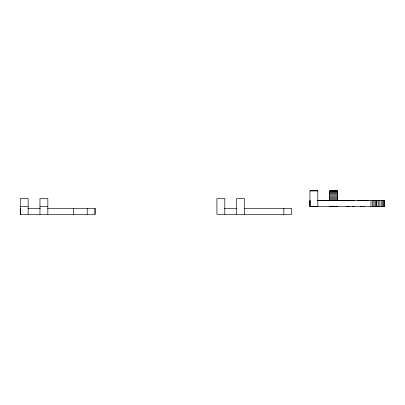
<?xml version="1.0" encoding="UTF-8"?>
<svg xmlns="http://www.w3.org/2000/svg" width="405" height="405" viewBox="0 0 405 405"><rect width="100%" height="100%" fill="white"/><g stroke="black" fill="none" stroke-linecap="round" stroke-linejoin="round"><path stroke-width="0.61" d="M310.033 200.546L309.931 206.439L384.75 206.444L384.598 200.546L384.75 206.444M309.952 200.566L309.952 206.439L317.824 206.347M317.824 200.86L317.824 200.556L384.75 200.551M370.97 206.413L370.97 200.521M372.463 206.413L372.463 200.521M373.845 206.413L373.845 200.521M375.035 206.413L375.035 200.521M375.972 206.413L375.972 200.521M376.599 206.413L376.599 200.521M379.89 206.444L379.89 200.551M381.252 206.444L381.252 200.551M382.442 206.444L382.442 200.551M383.424 206.444L383.424 200.551M384.148 206.444L384.153 200.551M368.975 200.551L357.316 200.551M353.408 200.551L352.441 200.551M353.408 206.444L352.441 206.444M372.782 200.551L373.395 200.551M372.782 206.444L373.395 206.444M346.999 200.551L347.434 200.546M378.761 200.551L379.196 200.546L377.359 200.551M346.999 206.444L347.434 206.439M378.761 206.444L379.196 206.439L377.359 206.444M346.305 200.551L349.318 200.551M360.146 200.551L361.569 200.546M346.305 206.444L349.318 206.444M360.146 206.444L361.569 206.439M309.952 190.957L317.824 190.897M329.635 190.957L337.507 190.897M329.635 191.231L337.507 191.231M329.635 191.737L337.507 191.737M329.635 192.395L337.507 192.395M329.635 193.195L337.507 193.195M329.635 194.122L337.507 194.122M329.635 195.149L337.507 195.149M329.635 196.253L337.507 196.253M329.635 197.412L337.507 197.412M329.635 198.597L337.507 198.597M329.635 199.589L337.507 199.589M317.424 200.546L354.218 200.551L353.864 200.546M329.635 206.408L337.507 206.469M20.285 206.423L28.158 206.423M39.968 206.423L47.841 206.423M27.935 208.393L40.308 208.393M47.663 208.393L95.084 208.393L95.084 214.301L20.25 214.301M224.431 208.393L236.925 208.393M244.428 208.393L291.732 208.393L291.732 214.301L216.928 214.301L216.928 198.551L224.805 198.551L224.805 214.301M363.098 200.546L364.627 200.551M363.098 206.439L364.627 206.444M348.361 200.546L348.837 200.551M348.361 206.439L348.837 206.444M346.199 200.546L346.584 200.551M346.199 206.439L346.584 206.444M381.424 200.546L381.773 200.551M381.424 206.439L381.773 206.444M353.864 206.439L354.213 206.444M352.801 200.546L353.125 200.551M352.801 206.439L353.119 206.444M314.275 206.413L315.06 206.439M337.507 200.688L337.507 190.74L329.635 190.74L329.635 200.688M317.824 206.469L317.824 190.699L309.952 190.76L309.952 206.469M283.854 208.393L283.854 214.301M244.488 214.301L244.488 198.551L236.616 198.551L236.616 214.301M95.018 208.393L95.018 214.301M87.212 208.393L87.212 214.301M73.432 208.393L73.432 214.301M47.841 214.301L47.841 198.551L39.968 198.551L39.968 214.301M28.158 214.301L28.158 198.551L20.285 198.551L20.285 214.301M20.427 208.393L20.427 214.301M376.878 200.521L376.878 206.439L378.412 206.444L378.412 200.551L376.878 200.546"/></g></svg>
